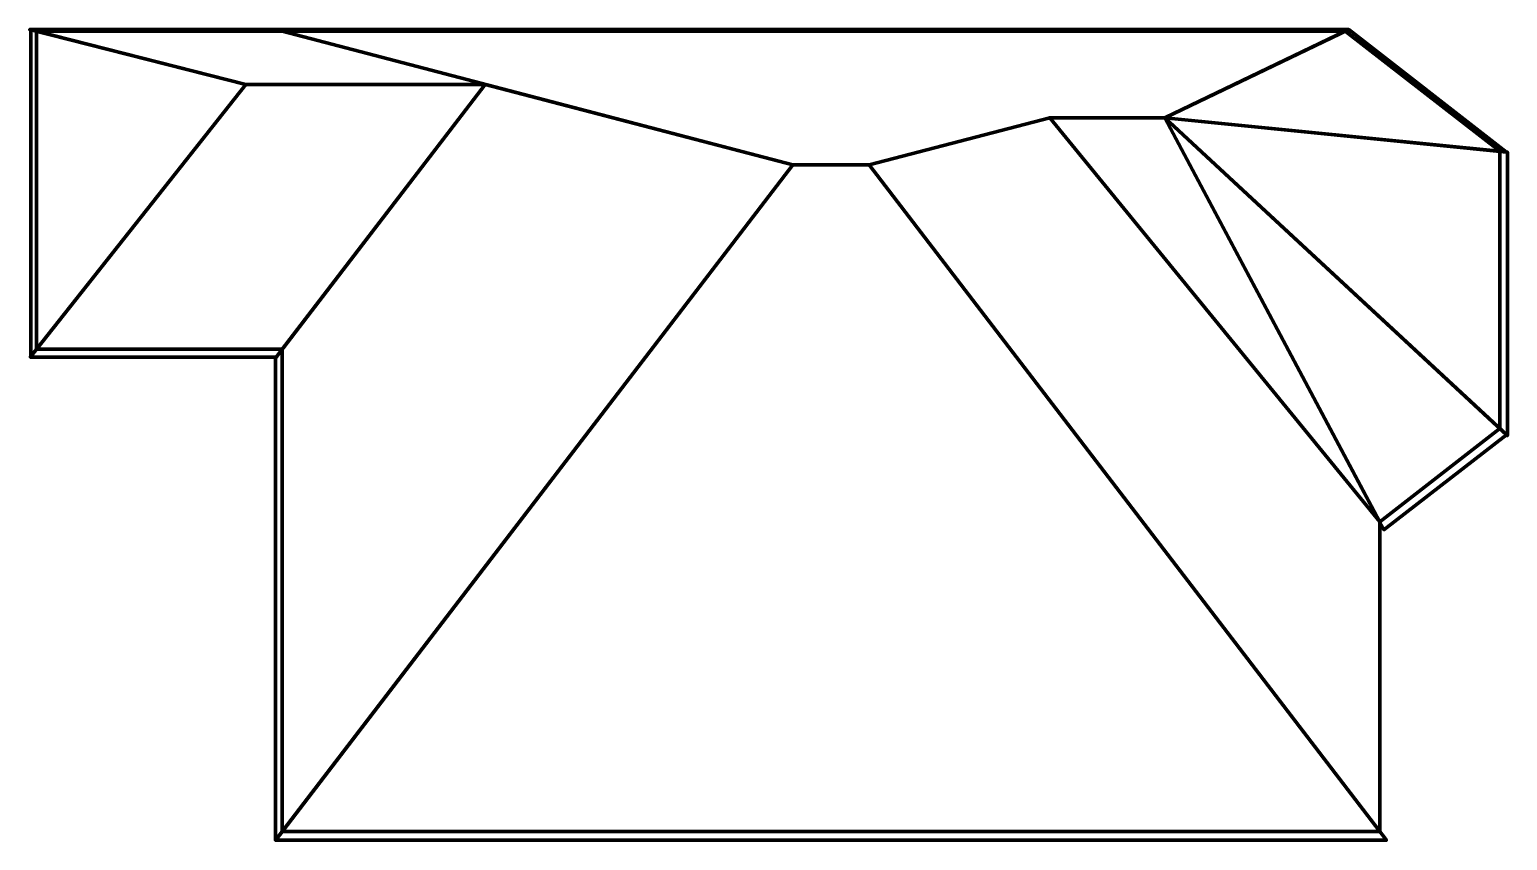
# Model space of a CAD drawing. Extents: x -82 to 89, y -48 to 46.
import ezdxf

# ---------------------------------------------------------------- set-up
doc = ezdxf.new("R2010")
doc.units = 0
doc.layers.add('s001-#def-active-grp', color=7, linetype='CONTINUOUS')
doc.layers.add('s100-new-custom-1', color=7, linetype='CONTINUOUS')

msp = doc.modelspace()

# ---------------------------------------------------------------- linework, layer by layer
at = {"layer": 's001-#def-active-grp', "color": 7, "linetype": 'CONTINUOUS', "lineweight": 211, "true_color": 0x000000}
for points in [[(14.92, 30.08), (35.77, 35.53), (49.08, 35.53), (70.32, 45.71), (-82.07, 45.71), (-57.09, 39.38)], [(-52.88, 45.51), (6.11, 30.08), (14.92, 30.08), (74.67, -47.92), (-53.65, -47.92), (6.11, 30.08), (-53.66, -47.94), (-53.66, 7.77), (-29.45, 39.38), (-53.58, 7.88), (-82, 7.88), (-57.09, 39.38), (-81.93, 7.97), (-81.93, 45.68), (-57.09, 39.38), (-29.45, 39.38), (6.11, 30.08)], [(73.91, -46.92), (73.91, -11.14), (87.79, -0.38), (87.79, 31.65), (69.9, 45.51), (-81.28, 45.51), (-81.28, 8.79), (-52.88, 8.79), (-52.88, -46.92), (73.91, -46.92)], [(49.08, 35.53), (74.39, -12.05), (88.54, -1.09), (49.08, 35.53), (88.65, 31.56), (88.65, -1.19), (49.08, 35.53), (70.31, 45.71), (88.54, 31.57), (49.08, 35.53)]]:
    msp.add_lwpolyline(points, dxfattribs=at)
at = {"layer": 's100-new-custom-1', "color": 7, "linetype": 'CONTINUOUS', "lineweight": 211, "true_color": 0x000000}
for p, q in [((-57.09, 39.38), (-81.28, 8.79)), ((-52.88, 8.79), (-29.45, 39.38)), ((49.08, 35.53), (87.79, 31.65))]:
    msp.add_line(p, q, dxfattribs=at)
for points in [[(6.11, 30.08), (-29.45, 39.38), (-57.09, 39.38), (-81.28, 45.51)], [(69.9, 45.51), (49.08, 35.53), (35.77, 35.53), (14.92, 30.08), (73.91, -46.92)], [(87.79, -0.38), (49.08, 35.53), (73.91, -11.14), (35.77, 35.53)], [(14.92, 30.08), (6.11, 30.08), (-52.88, -46.92)]]:
    msp.add_lwpolyline(points, dxfattribs=at)

doc.saveas('drawing.dxf')
